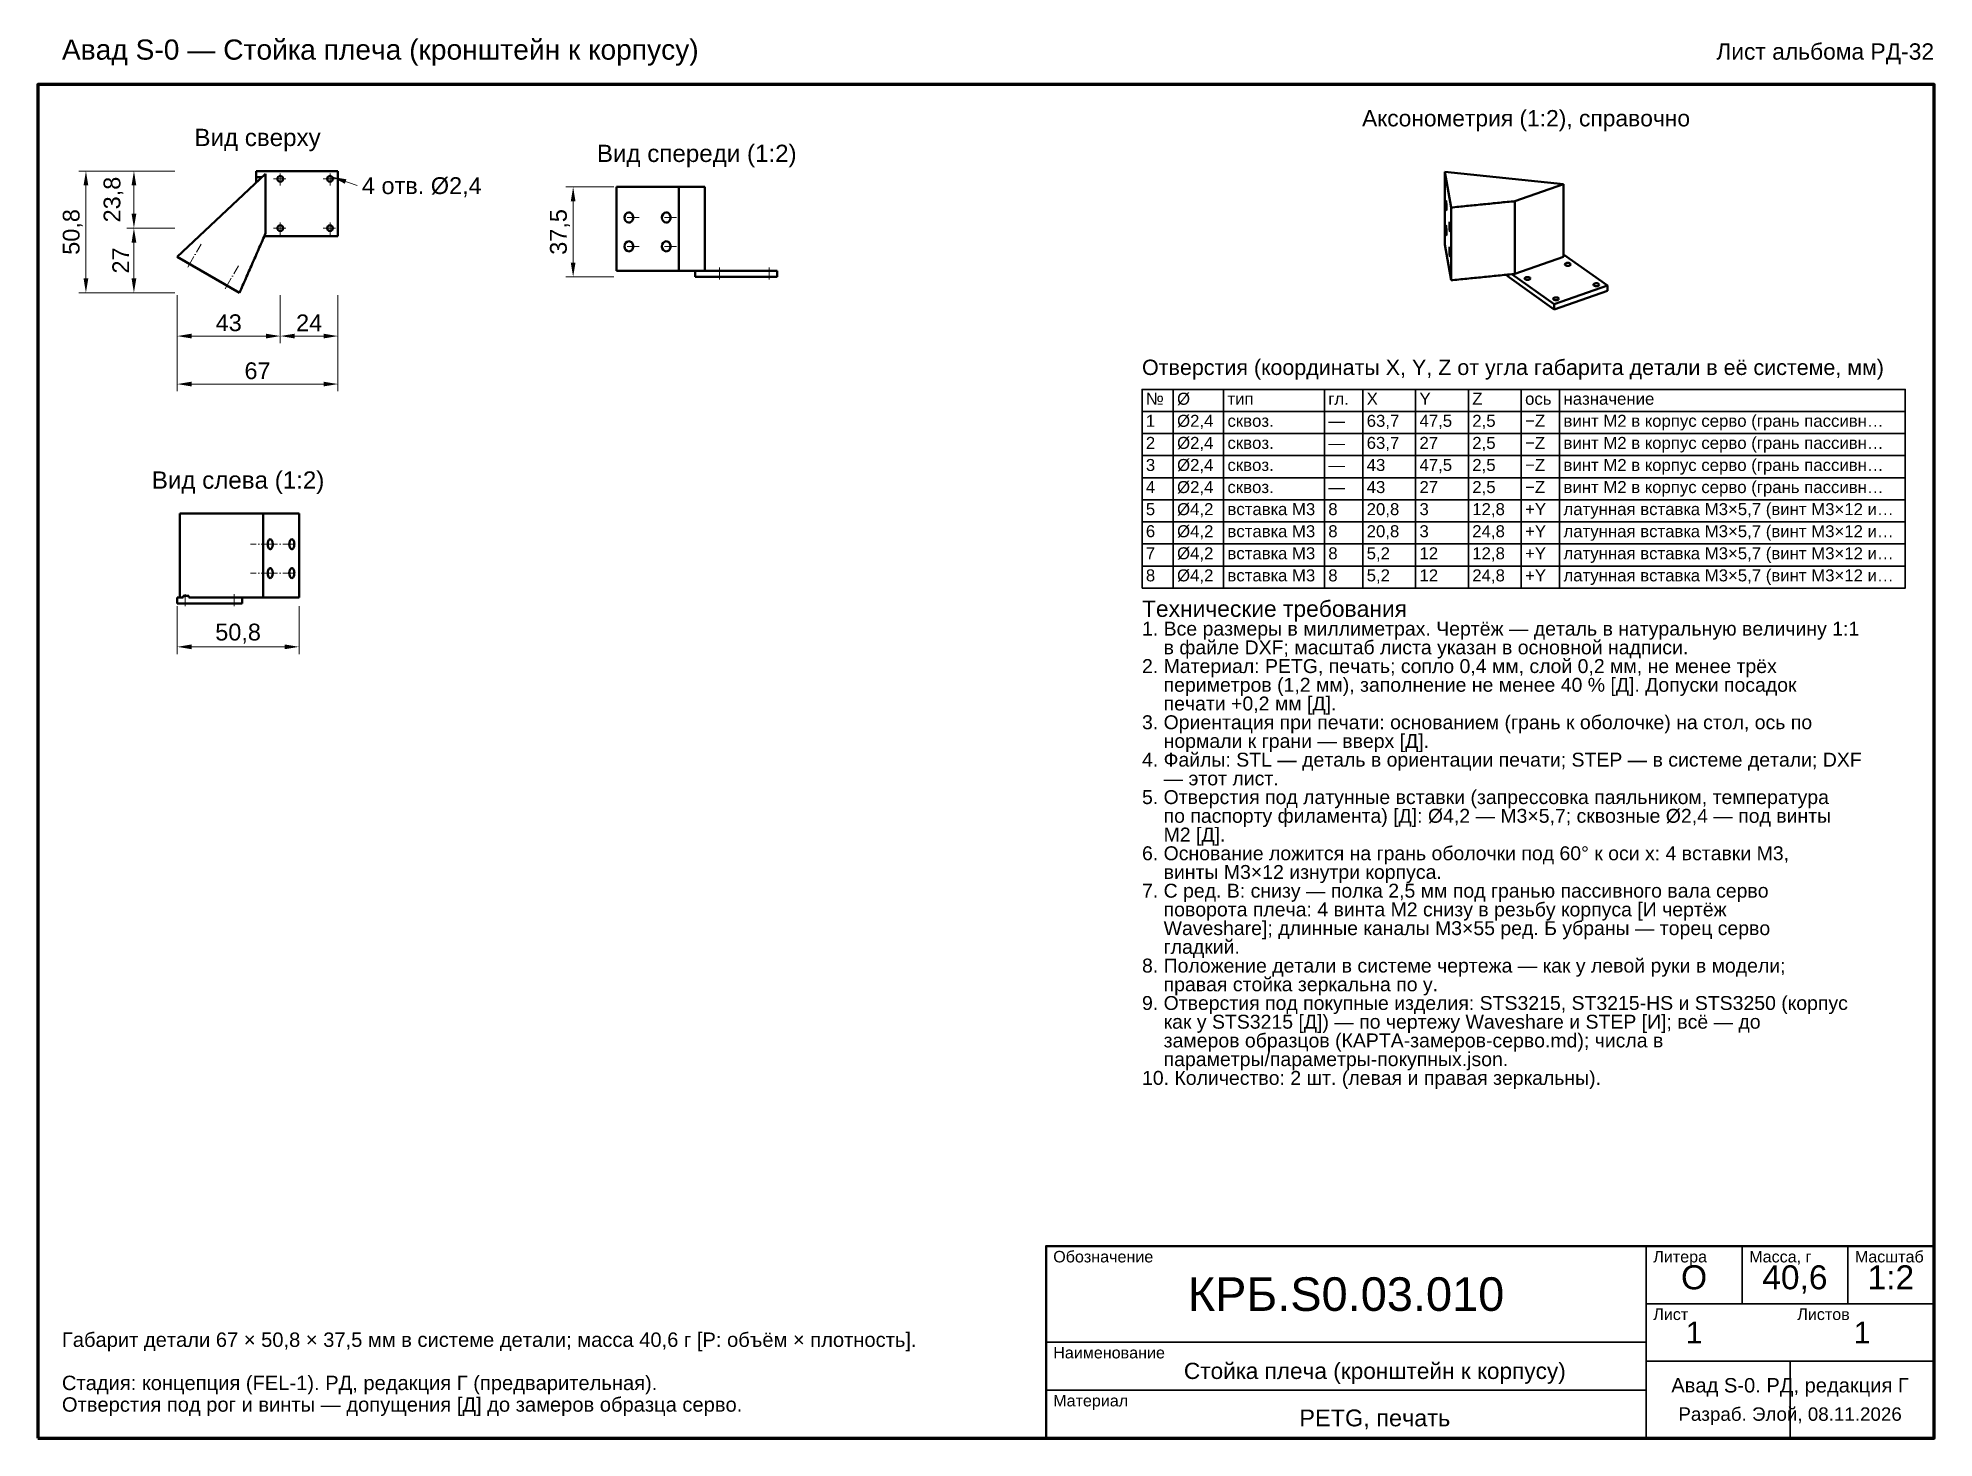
# Model space of a CAD drawing. Header units: millimetres. Extents: x 40 to 830, y 10 to 593.
import ezdxf
from ezdxf.enums import TextEntityAlignment as Align

# ---------------------------------------------------------------- set-up
doc = ezdxf.new("R2010")
doc.units = ezdxf.units.MM
doc.header["$LTSCALE"] = 2
doc.linetypes.add('DASHDOT', pattern=[3.556, 2.54, -0.508, 0, -0.508])
for name, color, linetype, lineweight in [('КОНТУР', 7, 'Continuous', 50), ('ОСИ', 1, 'DASHDOT', 18), ('РАЗМЕРЫ', 5, 'Continuous', 18), ('РАМКА', 7, 'Continuous', 70), ('ТАБЛИЦА', 7, 'Continuous', 35), ('ТЕКСТ', 7, 'Continuous', 25)]:
    doc.layers.add(name, color=color, linetype=linetype, lineweight=lineweight)
doc.styles.add('GOST', font='arial.ttf')
doc.dimstyles.new('GOST', dxfattribs={"dimtxt": 7, "dimasz": 6, "dimexe": 3, "dimexo": 1, "dimgap": 2, "dimtad": 1, "dimdec": 1, "dimtxsty": 'GOST', "dimcen": 2.5, "dimclrd": 5, "dimclre": 5, "dimclrt": 5, "dimazin": 3, "dimtfac": 1, "dimtmove": 0, "dimatfit": 3, "dimlwd": 18, "dimlwe": 18})

msp = doc.modelspace()

# ---------------------------------------------------------------- linework, layer by layer
at = {"layer": 'КОНТУР'}
for p, q in [((130.88, 535.45), (130.88, 538)), ((130.88, 538), (164.99, 538)), ((164.99, 510.9), (164.99, 538)), ((626.13, 507.4), (626.13, 537.71)), ((626.13, 537.71), (628.75, 522.77)), ((626.13, 537.71), (675.62, 532.53)), ((98, 502.22), (134.88, 536.81)), ((130.88, 533.06), (130.88, 535.45)), ((130.88, 535.45), (133.43, 535.45)), ((134.88, 536.81), (134.88, 512.09)), ((280.99, 496.36), (280.99, 531.36)), ((280.99, 531.36), (306.97, 531.36)), ((306.97, 531.36), (306.97, 496.36)), ((317.87, 531.36), (317.87, 496.36)), ((675.62, 532.53), (655.37, 525.44)), ((675.62, 502.22), (675.62, 532.53)), ((628.75, 522.77), (628.75, 492.46)), ((655.37, 525.44), (655.37, 495.13)), ((134.36, 510.9), (164.99, 510.9)), ((628.75, 492.46), (626.13, 507.4)), ((98, 502.22), (123.98, 487.22)), ((675.62, 502.22), (655.37, 495.13)), ((675.62, 503.25), (693.87, 490.23)), ((306.97, 496.36), (280.99, 496.36)), ((313.87, 493.86), (313.87, 496.36)), ((313.87, 493.86), (347.98, 493.86)), ((317.35, 496.36), (347.98, 496.36)), ((347.98, 493.86), (347.98, 496.36)), ((652.11, 494.26), (652.11, 494.8)), ((652.11, 494.26), (671.67, 480.29)), ((654.1, 495), (671.67, 482.45)), ((671.67, 482.45), (693.87, 490.23)), ((693.87, 488.06), (693.87, 490.23)), ((671.67, 480.29), (693.87, 488.06)), ((671.67, 480.29), (671.67, 482.45)), ((99.19, 360.22), (99.19, 395.22)), ((133.78, 395.22), (99.19, 395.22)), ((133.78, 360.22), (133.78, 395.22)), ((133.78, 395.22), (148.78, 395.22)), ((148.78, 395.22), (148.78, 360.22)), ((98, 357.72), (98, 360.22)), ((100.55, 360.22), (98, 360.22)), ((98, 357.72), (125.1, 357.72)), ((100.55, 360.22), (100.55, 361.02)), ((102.94, 361.02), (100.55, 361.02)), ((102.94, 361.02), (102.94, 360.22)), ((125.1, 357.72), (125.1, 360.22)), ((148.78, 360.22), (133.78, 360.22))]:
    msp.add_line(p, q, dxfattribs=at)
for points in [[(306.97, 531.36), (307.81, 531.36), (308.65, 531.36), (309.49, 531.36), (310.33, 531.36), (311.16, 531.36), (312, 531.36), (312.84, 531.36), (313.68, 531.36), (314.52, 531.36), (315.36, 531.36), (316.2, 531.36), (317.03, 531.36), (317.87, 531.36)], [(626.75, 521.58), (626.62, 522.09), (626.56, 522.62), (626.53, 523.15), (626.5, 523.67), (626.48, 524.2), (626.47, 524.73), (626.48, 525.26), (626.56, 525.78)], [(626.56, 525.78), (626.67, 525.41), (626.72, 525.01), (626.76, 524.62), (626.79, 524.22), (626.81, 523.83), (626.82, 523.43), (626.83, 523.03), (626.84, 522.64)], [(626.84, 522.64), (626.84, 522.5), (626.84, 522.37), (626.83, 522.24), (626.83, 522.1), (626.82, 521.97), (626.81, 521.84), (626.79, 521.7), (626.75, 521.58)], [(628.75, 522.77), (629.55, 522.85), (630.36, 522.93), (631.17, 523.01), (631.97, 523.09), (632.78, 523.17), (633.59, 523.25), (634.4, 523.33), (635.2, 523.42), (636.01, 523.5), (636.82, 523.58), (637.62, 523.66), (638.43, 523.74), (639.24, 523.82), (640.04, 523.9), (640.85, 523.98), (641.66, 524.06), (642.46, 524.14), (643.27, 524.22), (644.08, 524.31), (644.88, 524.39), (645.69, 524.47), (646.5, 524.55), (647.31, 524.63), (648.11, 524.71), (648.92, 524.79), (649.73, 524.87), (650.53, 524.95), (651.34, 525.03), (652.15, 525.11), (652.95, 525.19), (653.76, 525.28), (654.57, 525.36), (655.37, 525.44)], [(286.19, 516.51), (285.45, 516.69), (284.86, 517.18), (284.49, 517.85), (284.37, 518.61), (284.49, 519.37), (284.86, 520.04), (285.45, 520.53), (286.19, 520.71)], [(286.19, 520.71), (286.57, 520.66), (286.93, 520.53), (287.25, 520.31), (287.52, 520.04), (287.73, 519.72), (287.88, 519.37), (287.97, 518.99), (288.01, 518.61)], [(288.01, 518.61), (287.97, 518.23), (287.88, 517.85), (287.73, 517.5), (287.52, 517.18), (287.25, 516.9), (286.93, 516.69), (286.57, 516.56), (286.19, 516.51)], [(301.77, 516.51), (301.03, 516.69), (300.44, 517.18), (300.08, 517.85), (299.96, 518.61), (300.08, 519.37), (300.44, 520.04), (301.03, 520.53), (301.77, 520.71)], [(301.77, 520.71), (302.16, 520.66), (302.52, 520.53), (302.84, 520.31), (303.11, 520.04), (303.32, 519.72), (303.47, 519.37), (303.56, 518.99), (303.59, 518.61)], [(303.59, 518.61), (303.56, 518.23), (303.47, 517.85), (303.32, 517.5), (303.11, 517.18), (302.84, 516.9), (302.52, 516.69), (302.16, 516.56), (301.77, 516.51)], [(626.75, 511.19), (626.62, 511.7), (626.56, 512.22), (626.53, 512.75), (626.5, 513.28), (626.48, 513.81), (626.47, 514.34), (626.48, 514.87), (626.56, 515.39)], [(626.56, 515.39), (626.67, 515.01), (626.72, 514.62), (626.76, 514.22), (626.79, 513.83), (626.81, 513.43), (626.82, 513.04), (626.83, 512.64), (626.84, 512.24)], [(628.32, 512.62), (628.19, 513.12), (628.13, 513.65), (628.09, 514.18), (628.07, 514.71), (628.05, 515.24), (628.04, 515.77), (628.05, 516.3), (628.13, 516.81)], [(628.13, 516.81), (628.24, 516.44), (628.29, 516.05), (628.33, 515.65), (628.35, 515.26), (628.38, 514.86), (628.39, 514.46), (628.4, 514.07), (628.41, 513.67)], [(628.41, 513.67), (628.41, 513.54), (628.41, 513.4), (628.4, 513.27), (628.4, 513.14), (628.39, 513), (628.38, 512.87), (628.36, 512.74), (628.32, 512.62)], [(123.98, 487.22), (124.31, 487.97), (124.64, 488.73), (124.97, 489.48), (125.3, 490.23), (125.63, 490.99), (125.96, 491.74), (126.29, 492.49), (126.62, 493.25), (126.95, 494), (127.28, 494.75), (127.61, 495.51), (127.94, 496.26), (128.28, 497.02), (128.61, 497.77), (128.94, 498.52), (129.27, 499.28), (129.6, 500.03), (129.93, 500.78), (130.26, 501.54), (130.59, 502.29), (130.92, 503.05), (131.25, 503.8), (131.58, 504.55), (131.91, 505.31), (132.24, 506.06), (132.57, 506.81), (132.9, 507.57), (133.23, 508.32), (133.56, 509.08), (133.89, 509.83), (134.22, 510.58), (134.55, 511.34), (134.88, 512.09)], [(286.19, 504.51), (285.45, 504.69), (284.86, 505.18), (284.49, 505.85), (284.37, 506.61), (284.49, 507.37), (284.86, 508.04), (285.45, 508.53), (286.19, 508.71)], [(286.19, 508.71), (286.57, 508.66), (286.93, 508.53), (287.25, 508.31), (287.52, 508.04), (287.73, 507.72), (287.88, 507.37), (287.97, 506.99), (288.01, 506.61)], [(288.01, 506.61), (287.97, 506.23), (287.88, 505.85), (287.73, 505.5), (287.52, 505.18), (287.25, 504.9), (286.93, 504.69), (286.57, 504.56), (286.19, 504.51)], [(301.77, 504.51), (301.03, 504.69), (300.44, 505.18), (300.08, 505.85), (299.96, 506.61), (300.08, 507.37), (300.44, 508.04), (301.03, 508.53), (301.77, 508.71)], [(301.77, 508.71), (302.16, 508.66), (302.52, 508.53), (302.84, 508.31), (303.11, 508.04), (303.32, 507.72), (303.47, 507.37), (303.56, 506.99), (303.59, 506.61)], [(303.59, 506.61), (303.56, 506.23), (303.47, 505.85), (303.32, 505.5), (303.11, 505.18), (302.84, 504.9), (302.52, 504.69), (302.16, 504.56), (301.77, 504.51)], [(626.84, 512.24), (626.84, 512.11), (626.84, 511.98), (626.83, 511.84), (626.83, 511.71), (626.82, 511.58), (626.81, 511.44), (626.79, 511.31), (626.75, 511.19)], [(628.32, 502.23), (628.19, 502.73), (628.13, 503.26), (628.09, 503.79), (628.07, 504.32), (628.05, 504.85), (628.04, 505.38), (628.05, 505.91), (628.13, 506.42)], [(628.13, 506.42), (628.24, 506.05), (628.29, 505.65), (628.33, 505.26), (628.35, 504.86), (628.38, 504.47), (628.39, 504.07), (628.4, 503.67), (628.41, 503.28)], [(628.41, 503.28), (628.41, 503.14), (628.41, 503.01), (628.4, 502.88), (628.4, 502.74), (628.39, 502.61), (628.38, 502.48), (628.36, 502.35), (628.32, 502.23)], [(676.2, 499.11), (676.21, 499.2), (676.25, 499.29), (676.31, 499.36), (676.38, 499.42), (676.46, 499.48), (676.54, 499.53), (676.62, 499.57), (676.71, 499.6)], [(678.6, 499.11), (678.43, 498.8), (678.11, 498.63), (677.76, 498.54), (677.4, 498.51), (677.04, 498.54), (676.69, 498.63), (676.37, 498.8), (676.2, 499.11)], [(676.71, 499.6), (676.97, 499.67), (677.24, 499.7), (677.51, 499.71), (677.77, 499.68), (678.04, 499.62), (678.28, 499.51), (678.5, 499.35), (678.6, 499.11)], [(306.97, 496.36), (307.84, 496.36), (308.7, 496.36), (309.57, 496.36), (310.43, 496.36), (311.3, 496.36), (312.16, 496.36), (313.03, 496.36), (313.89, 496.36), (314.76, 496.36), (315.62, 496.36), (316.49, 496.36), (317.35, 496.36)], [(628.75, 492.46), (629.56, 492.54), (630.38, 492.62), (631.2, 492.7), (632.02, 492.79), (632.84, 492.87), (633.65, 492.95), (634.47, 493.03), (635.29, 493.11), (636.11, 493.2), (636.93, 493.28), (637.74, 493.36), (638.56, 493.44), (639.38, 493.52), (640.2, 493.61), (641.01, 493.69), (641.83, 493.77), (642.65, 493.85), (643.47, 493.93), (644.29, 494.02), (645.1, 494.1), (645.92, 494.18), (646.74, 494.26), (647.56, 494.34), (648.38, 494.42), (649.19, 494.51), (650.01, 494.59), (650.83, 494.67), (651.65, 494.75), (652.46, 494.83), (653.28, 494.92), (654.1, 495)], [(654.1, 495), (654.26, 495.01), (654.42, 495.03), (654.58, 495.05), (654.74, 495.06), (654.9, 495.08), (655.06, 495.09), (655.21, 495.11), (655.37, 495.13)], [(659.41, 493.23), (659.42, 493.32), (659.46, 493.41), (659.52, 493.48), (659.59, 493.55), (659.66, 493.6), (659.74, 493.65), (659.83, 493.69), (659.92, 493.72)], [(661.81, 493.23), (661.64, 492.92), (661.32, 492.75), (660.97, 492.66), (660.61, 492.63), (660.24, 492.66), (659.89, 492.75), (659.58, 492.92), (659.41, 493.23)], [(659.92, 493.72), (660.18, 493.79), (660.44, 493.82), (660.71, 493.83), (660.98, 493.8), (661.24, 493.74), (661.49, 493.63), (661.7, 493.47), (661.81, 493.23)], [(688.07, 490.63), (688.09, 490.72), (688.13, 490.81), (688.18, 490.88), (688.25, 490.95), (688.33, 491), (688.41, 491.05), (688.5, 491.09), (688.58, 491.12)], [(690.47, 490.63), (690.3, 490.32), (689.98, 490.15), (689.63, 490.06), (689.27, 490.03), (688.91, 490.06), (688.56, 490.15), (688.24, 490.32), (688.07, 490.63)], [(688.58, 491.12), (688.84, 491.19), (689.11, 491.22), (689.38, 491.23), (689.65, 491.2), (689.91, 491.14), (690.16, 491.04), (690.37, 490.87), (690.47, 490.63)], [(671.28, 484.75), (671.29, 484.84), (671.33, 484.93), (671.39, 485), (671.46, 485.07), (671.54, 485.12), (671.62, 485.17), (671.7, 485.21), (671.79, 485.24)], [(673.68, 484.75), (673.51, 484.44), (673.19, 484.27), (672.84, 484.18), (672.48, 484.15), (672.12, 484.18), (671.77, 484.27), (671.45, 484.44), (671.28, 484.75)], [(671.79, 485.24), (672.05, 485.31), (672.32, 485.35), (672.59, 485.35), (672.85, 485.32), (673.12, 485.26), (673.36, 485.16), (673.58, 484.99), (673.68, 484.75)], [(136.78, 380.37), (136.24, 380.67), (135.94, 381.22), (135.78, 381.83), (135.73, 382.47), (135.78, 383.1), (135.94, 383.72), (136.24, 384.27), (136.78, 384.57)], [(136.78, 384.57), (137.08, 384.48), (137.32, 384.27), (137.5, 384.01), (137.63, 383.72), (137.72, 383.41), (137.78, 383.1), (137.82, 382.79), (137.83, 382.47)], [(137.83, 382.47), (137.82, 382.15), (137.78, 381.83), (137.72, 381.52), (137.63, 381.22), (137.5, 380.93), (137.32, 380.67), (137.08, 380.46), (136.78, 380.37)], [(145.78, 380.37), (145.24, 380.67), (144.94, 381.22), (144.78, 381.83), (144.73, 382.47), (144.78, 383.1), (144.94, 383.72), (145.24, 384.27), (145.78, 384.57)], [(145.78, 384.57), (146.08, 384.48), (146.32, 384.27), (146.5, 384.01), (146.63, 383.72), (146.72, 383.41), (146.78, 383.1), (146.82, 382.79), (146.83, 382.47)], [(146.83, 382.47), (146.82, 382.15), (146.78, 381.83), (146.72, 381.52), (146.63, 381.22), (146.5, 380.93), (146.32, 380.67), (146.08, 380.46), (145.78, 380.37)], [(136.78, 368.37), (136.24, 368.67), (135.94, 369.22), (135.78, 369.83), (135.73, 370.47), (135.78, 371.1), (135.94, 371.72), (136.24, 372.27), (136.78, 372.57)], [(136.78, 372.57), (137.08, 372.48), (137.32, 372.27), (137.5, 372.01), (137.63, 371.72), (137.72, 371.41), (137.78, 371.1), (137.82, 370.79), (137.83, 370.47)], [(145.78, 368.37), (145.24, 368.67), (144.94, 369.22), (144.78, 369.83), (144.73, 370.47), (144.78, 371.1), (144.94, 371.72), (145.24, 372.27), (145.78, 372.57)], [(145.78, 372.57), (146.08, 372.48), (146.32, 372.27), (146.5, 372.01), (146.63, 371.72), (146.72, 371.41), (146.78, 371.1), (146.82, 370.79), (146.83, 370.47)], [(137.83, 370.47), (137.82, 370.15), (137.78, 369.83), (137.72, 369.52), (137.63, 369.22), (137.5, 368.93), (137.32, 368.67), (137.08, 368.46), (136.78, 368.37)], [(146.83, 370.47), (146.82, 370.15), (146.78, 369.83), (146.72, 369.52), (146.63, 369.22), (146.5, 368.93), (146.32, 368.67), (146.08, 368.46), (145.78, 368.37)], [(133.78, 360.22), (132.97, 360.22), (132.16, 360.22), (131.35, 360.22), (130.54, 360.22), (129.72, 360.22), (128.91, 360.22), (128.1, 360.22), (127.29, 360.22), (126.48, 360.22), (125.67, 360.22), (124.85, 360.22), (124.04, 360.22), (123.23, 360.22), (122.42, 360.22), (121.61, 360.22), (120.8, 360.22), (119.99, 360.22), (119.17, 360.22), (118.36, 360.22), (117.55, 360.22), (116.74, 360.22), (115.93, 360.22), (115.12, 360.22), (114.3, 360.22), (113.49, 360.22), (112.68, 360.22), (111.87, 360.22), (111.06, 360.22), (110.25, 360.22), (109.43, 360.22), (108.62, 360.22), (107.81, 360.22), (107, 360.22), (106.19, 360.22), (105.38, 360.22), (104.56, 360.22), (103.75, 360.22), (102.94, 360.22)]]:
    msp.add_lwpolyline(points, dxfattribs=at)
for centre in [(140.99, 534.7), (161.69, 534.7), (140.99, 514.2), (161.69, 514.2)]:
    msp.add_circle(centre, 1.2, dxfattribs=at)
at = {"layer": 'ОСИ'}
for p, q in [((140.99, 531.9), (140.99, 537.5)), ((161.69, 531.9), (161.69, 537.5)), ((138.19, 534.7), (143.79, 534.7)), ((158.89, 534.7), (164.49, 534.7)), ((138.19, 514.2), (143.79, 514.2)), ((140.99, 511.4), (140.99, 517)), ((158.89, 514.2), (164.49, 514.2)), ((161.69, 511.4), (161.69, 517)), ((285.44, 518.61), (290.94, 518.61)), ((301.02, 518.61), (306.52, 518.61)), ((102.45, 497.92), (107.95, 507.45)), ((102.45, 497.92), (107.95, 507.45)), ((285.44, 506.61), (290.94, 506.61)), ((301.02, 506.61), (306.52, 506.61)), ((118.03, 488.92), (123.53, 498.45)), ((118.03, 488.92), (123.53, 498.45)), ((323.98, 497.86), (323.98, 492.36)), ((323.98, 497.86), (323.98, 492.36)), ((344.68, 497.86), (344.68, 492.36)), ((344.68, 497.86), (344.68, 492.36)), ((138.08, 382.47), (128.55, 382.47)), ((147.08, 382.47), (137.55, 382.47)), ((138.08, 370.47), (128.55, 370.47)), ((147.08, 370.47), (137.55, 370.47)), ((101.3, 361.72), (101.3, 356.22)), ((101.3, 361.72), (101.3, 356.22)), ((121.8, 361.72), (121.8, 356.22)), ((121.8, 361.72), (121.8, 356.22))]:
    msp.add_line(p, q, dxfattribs=at)
at = {"layer": 'РАМКА', "lineweight": 70}
msp.add_lwpolyline([(40, 10), (830, 10), (830, 574), (40, 574), (40, 10)], dxfattribs=at)
at = {"layer": 'ТАБЛИЦА'}
for p, q in [((513, 447), (513, 364.2)), ((534, 447), (534, 364.2)), ((576, 447), (576, 364.2)), ((592, 447), (592, 364.2)), ((614, 447), (614, 364.2)), ((636, 447), (636, 364.2)), ((658, 447), (658, 364.2)), ((674, 447), (674, 364.2)), ((500, 437.8), (818, 437.8)), ((500, 428.6), (818, 428.6)), ((500, 419.4), (818, 419.4)), ((500, 410.2), (818, 410.2)), ((500, 401), (818, 401)), ((500, 391.8), (818, 391.8)), ((500, 382.6), (818, 382.6)), ((500, 373.4), (818, 373.4)), ((710, 10), (710, 90)), ((750, 66), (750, 90)), ((794, 66), (794, 90)), ((710, 66), (830, 66)), ((460, 50), (710, 50)), ((710, 42), (830, 42)), ((770, 10), (770, 42)), ((460, 30), (710, 30))]:
    msp.add_line(p, q, dxfattribs=at)
at = {"layer": 'ТАБЛИЦА', "lineweight": 35}
msp.add_lwpolyline([(500, 364.2), (818, 364.2), (818, 447), (500, 447), (500, 364.2)], dxfattribs=at)
at = {"layer": 'ТАБЛИЦА', "lineweight": 50}
msp.add_lwpolyline([(460, 10), (830, 10), (830, 90), (460, 90), (460, 10)], dxfattribs=at)

# ---------------------------------------------------------------- texts
at = {"layer": 'ТЕКСТ', "style": 'GOST'}
for s, height, p in [('Авад S-0 — Стойка плеча (кронштейн к корпусу)', 8.4, (50, 584.4)), ('4 отв. Ø2,4', 7, (174.99, 528.4)), ('Отверстия (координаты X, Y, Z от угла габарита детали в её системе, мм)', 6.4, (500, 453)), ('№', 5, (501.6, 440.6)), ('Ø', 5, (514.6, 440.6)), ('тип', 5, (535.6, 440.6)), ('гл.', 5, (577.6, 440.6)), ('X', 5, (593.6, 440.6)), ('Y', 5, (615.6, 440.6)), ('Z', 5, (637.6, 440.6)), ('ось', 5, (659.6, 440.6)), ('назначение', 5, (675.6, 440.6)), ('1', 5, (501.6, 431.4)), ('Ø2,4', 5, (514.6, 431.4)), ('сквоз.', 5, (535.6, 431.4)), ('63,7', 5, (593.6, 431.4)), ('47,5', 5, (615.6, 431.4)), ('2,5', 5, (637.6, 431.4)), ('−Z', 5, (659.6, 431.4)), ('винт M2 в корпус серво (грань пассивн…', 5, (675.6, 431.4)), ('2', 5, (501.6, 422.2)), ('Ø2,4', 5, (514.6, 422.2)), ('—', 5, (577.6, 431.4)), ('63,7', 5, (593.6, 422.2)), ('27', 5, (615.6, 422.2)), ('2,5', 5, (637.6, 422.2)), ('−Z', 5, (659.6, 422.2)), ('винт M2 в корпус серво (грань пассивн…', 5, (675.6, 422.2)), ('сквоз.', 5, (535.6, 422.2)), ('—', 5, (577.6, 422.2)), ('3', 5, (501.6, 413)), ('Ø2,4', 5, (514.6, 413)), ('сквоз.', 5, (535.6, 413)), ('—', 5, (577.6, 413)), ('43', 5, (593.6, 413)), ('47,5', 5, (615.6, 413)), ('2,5', 5, (637.6, 413)), ('−Z', 5, (659.6, 413)), ('винт M2 в корпус серво (грань пассивн…', 5, (675.6, 413)), ('4', 5, (501.6, 403.8)), ('Ø2,4', 5, (514.6, 403.8)), ('сквоз.', 5, (535.6, 403.8)), ('—', 5, (577.6, 403.8)), ('43', 5, (593.6, 403.8)), ('27', 5, (615.6, 403.8)), ('2,5', 5, (637.6, 403.8)), ('−Z', 5, (659.6, 403.8)), ('винт M2 в корпус серво (грань пассивн…', 5, (675.6, 403.8)), ('5', 5, (501.6, 394.6)), ('Ø4,2', 5, (514.6, 394.6)), ('вставка M3', 5, (535.6, 394.6)), ('8', 5, (577.6, 394.6)), ('20,8', 5, (593.6, 394.6)), ('3', 5, (615.6, 394.6)), ('12,8', 5, (637.6, 394.6)), ('+Y', 5, (659.6, 394.6)), ('латунная вставка M3×5,7 (винт M3×12 и…', 5, (675.6, 394.6)), ('6', 5, (501.6, 385.4)), ('Ø4,2', 5, (514.6, 385.4)), ('вставка M3', 5, (535.6, 385.4)), ('8', 5, (577.6, 385.4)), ('20,8', 5, (593.6, 385.4)), ('3', 5, (615.6, 385.4)), ('24,8', 5, (637.6, 385.4)), ('+Y', 5, (659.6, 385.4)), ('латунная вставка M3×5,7 (винт M3×12 и…', 5, (675.6, 385.4)), ('7', 5, (501.6, 376.2)), ('Ø4,2', 5, (514.6, 376.2)), ('вставка M3', 5, (535.6, 376.2)), ('8', 5, (577.6, 376.2)), ('5,2', 5, (593.6, 376.2)), ('12', 5, (615.6, 376.2)), ('12,8', 5, (637.6, 376.2)), ('+Y', 5, (659.6, 376.2)), ('латунная вставка M3×5,7 (винт M3×12 и…', 5, (675.6, 376.2)), ('8', 5, (501.6, 367)), ('Ø4,2', 5, (514.6, 367)), ('вставка M3', 5, (535.6, 367)), ('8', 5, (577.6, 367)), ('5,2', 5, (593.6, 367)), ('12', 5, (615.6, 367)), ('24,8', 5, (637.6, 367)), ('+Y', 5, (659.6, 367)), ('латунная вставка M3×5,7 (винт M3×12 и…', 5, (675.6, 367)), ('Технические требования', 6.8, (500, 352.2)), ('1. Все размеры в миллиметрах. Чертёж — деталь в натуральную величину 1:1', 5.8, (500, 344.4)), ('    в файле DXF; масштаб листа указан в основной надписи.', 5.8, (500, 336.6)), ('2. Материал: PETG, печать; сопло 0,4 мм, слой 0,2 мм, не менее трёх', 5.8, (500, 328.8)), ('    периметров (1,2 мм), заполнение не менее 40 % [Д]. Допуски посадок', 5.8, (500, 321)), ('    печати +0,2 мм [Д].', 5.8, (500, 313.2)), ('3. Ориентация при печати: основанием (грань к оболочке) на стол, ось по', 5.8, (500, 305.4)), ('    нормали к грани — вверх [Д].', 5.8, (500, 297.6)), ('4. Файлы: STL — деталь в ориентации печати; STEP — в системе детали; DXF', 5.8, (500, 289.8)), ('    — этот лист.', 5.8, (500, 282)), ('5. Отверстия под латунные вставки (запрессовка паяльником, температура', 5.8, (500, 274.2)), ('    по паспорту филамента) [Д]: Ø4,2 — M3×5,7; сквозные Ø2,4 — под винты', 5.8, (500, 266.4)), ('    M2 [Д].', 5.8, (500, 258.6)), ('6. Основание ложится на грань оболочки под 60° к оси x: 4 вставки M3,', 5.8, (500, 250.8)), ('    винты M3×12 изнутри корпуса.', 5.8, (500, 243)), ('7. С ред. В: снизу — полка 2,5 мм под гранью пассивного вала серво', 5.8, (500, 235.2)), ('    поворота плеча: 4 винта M2 снизу в резьбу корпуса [И чертёж', 5.8, (500, 227.4)), ('    Waveshare]; длинные каналы M3×55 ред. Б убраны — торец серво', 5.8, (500, 219.6)), ('    гладкий.', 5.8, (500, 211.8)), ('8. Положение детали в системе чертежа — как у левой руки в модели;', 5.8, (500, 204)), ('    правая стойка зеркальна по y.', 5.8, (500, 196.2)), ('9. Отверстия под покупные изделия: STS3215, ST3215-HS и STS3250 (корпус', 5.8, (500, 188.4)), ('    как у STS3215 [Д]) — по чертежу Waveshare и STEP [И]; всё — до', 5.8, (500, 180.6)), ('    замеров образцов (КАРТА-замеров-серво.md); числа в', 5.8, (500, 172.8)), ('    параметры/параметры-покупных.json.', 5.8, (500, 165)), ('10. Количество: 2 шт. (левая и правая зеркальны).', 5.8, (500, 157.2)), ('Обозначение', 4.8, (463, 83.2)), ('Литера', 4.8, (713, 83.2)), ('Масса, г', 4.8, (753, 83.2)), ('Масштаб', 4.8, (797, 83.2)), ('Лист', 4.8, (713, 59.2)), ('Листов', 4.8, (773, 59.2)), ('Габарит детали 67 × 50,8 × 37,5 мм в системе детали; масса 40,6 г [Р: объём × плотность].', 6, (50, 48)), ('Наименование', 4.8, (463, 43.2)), ('Стадия: концепция (FEL-1). РД, редакция Г (предварительная).', 6, (50, 30)), ('Отверстия под рог и винты — допущения [Д] до замеров образца серво.', 6, (50, 21)), ('Материал', 4.8, (463, 23.2))]:
    msp.add_text(s, height=height, dxfattribs=at).set_placement(p)
msp.add_text('Лист альбома РД-32', height=6.8, dxfattribs=at).set_placement((830, 584.4), align=Align.RIGHT)
for s, height, p in [('Аксонометрия (1:2), справочно', 6.8, (660, 560)), ('Вид сверху', 7.2, (131.5, 552)), ('Вид спереди (1:2)', 7.2, (314.49, 545.36)), ('Вид слева (1:2)', 7.2, (123.39, 409.22)), ('О', 10, (730, 77)), ('40,6', 10, (772, 77)), ('1:2', 10, (812, 77)), ('КРБ.S0.03.010', 14, (585, 70)), ('1', 9, (730, 54)), ('1', 9, (800, 54)), ('Стойка плеча (кронштейн к корпусу)', 6.7474, (597, 38)), ('Авад S-0. РД, редакция Г', 6, (770, 32)), ('PETG, печать', 7, (597, 18.4)), ('Разраб. Элой, 08.11.2026', 5.6, (770, 20))]:
    msp.add_text(s, height=height, dxfattribs=at).set_placement(p, align=Align.MIDDLE_CENTER)

# ---------------------------------------------------------------- dimensions: what is measured, and where the dimension line sits
at = {"layer": 'РАЗМЕРЫ'}
for base, p1, p2 in [((60, 487.22), (98, 487.22), (98, 538)), ((80, 514.2), (98, 514.2), (98, 538)), ((262.99, 493.86), (280.99, 493.86), (280.99, 531.36)), ((80, 487.22), (98, 487.22), (98, 514.2))]:
    msp.add_linear_dim(base=base, p1=p1, p2=p2, angle=90, dimstyle='GOST', dxfattribs=at).render()
for base, p1, p2 in [((98, 469.22), (98, 487.22), (140.99, 487.22)), ((98, 449.22), (98, 487.22), (164.99, 487.22)), ((140.99, 469.22), (140.99, 487.22), (164.99, 487.22)), ((98, 339.72), (98, 357.72), (148.78, 357.72))]:
    msp.add_linear_dim(base=base, p1=p1, p2=p2, dimstyle='GOST', dxfattribs=at).render()

# ---------------------------------------------------------------- leaders
msp.add_leader([(162.53, 535.54), (172.99, 532)], dimstyle='GOST', dxfattribs=at)

doc.saveas('drawing.dxf')
